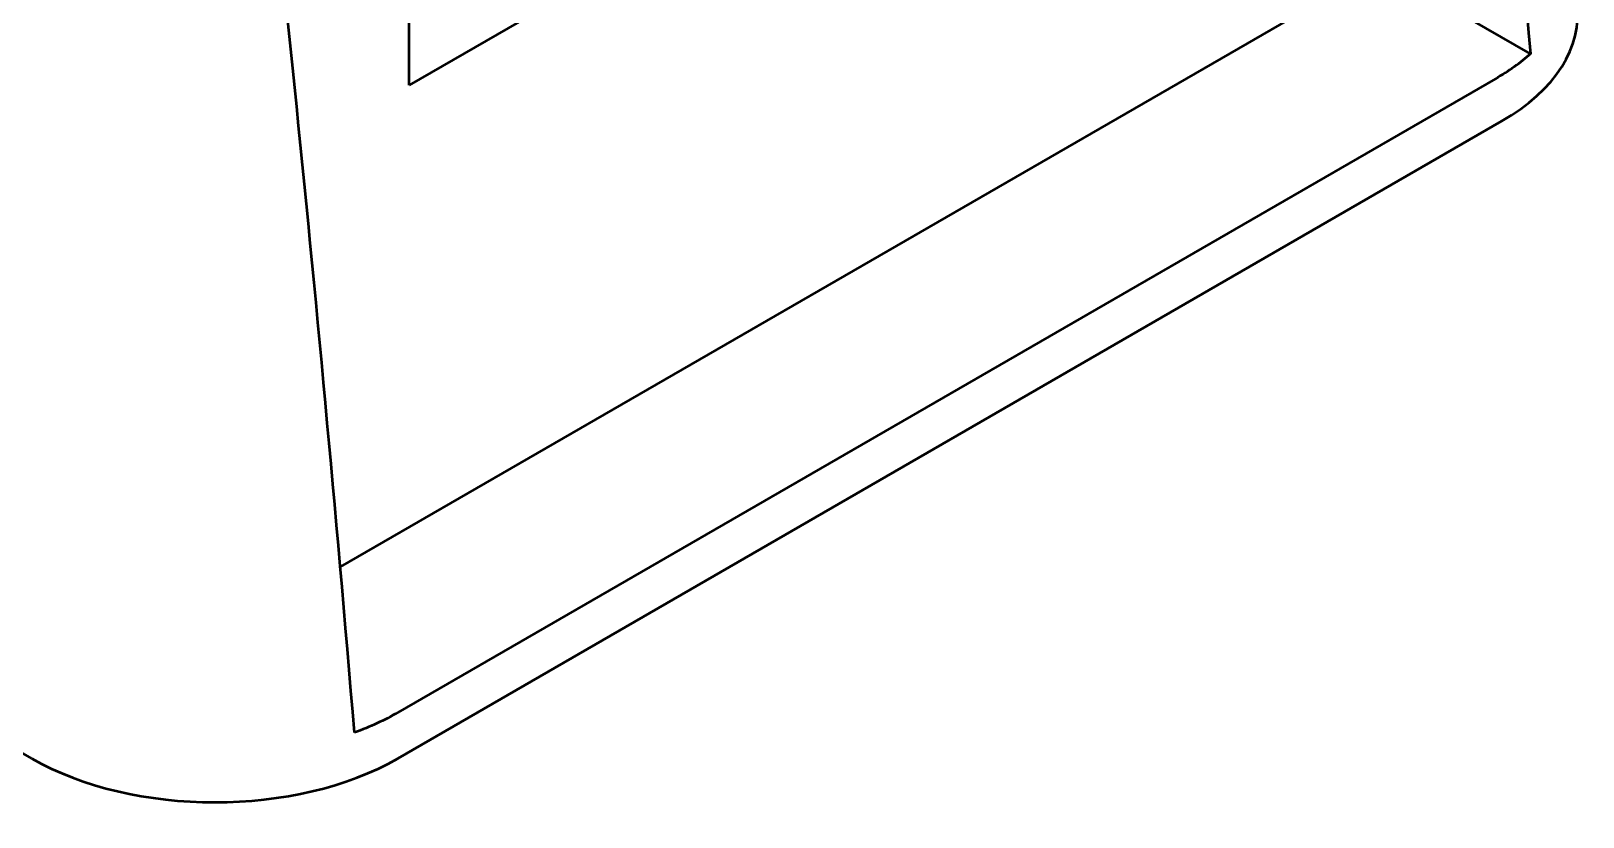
# Model space of a CAD drawing. Header units: inches. Extents: x 0.5 to 16.8, y 0.4 to 9.6.
# Drawn here: x 8.797 to 10.267, y 0.564 to 1.309 of the extents above; entities that cross this region are included whole.
import ezdxf

# ---------------------------------------------------------------- set-up
doc = ezdxf.new("R2010")
doc.units = ezdxf.units.IN
doc.header["$LTSCALE"] = 0.75
doc.header["$MEASUREMENT"] = 0
doc.layers.add('Visible', color=7, linetype='Continuous', lineweight=50)

msp = doc.modelspace()

# ---------------------------------------------------------------- linework, layer by layer
at = {"layer": 'Visible', "extrusion": (0, 0.816497, 0.57735)}
for p, q in [((9.155, 1.2573, 0.3688), (9.155, 1.7073, 0.687)), ((10.0742, 1.3695, -0.6776), (9.0899, 0.8013, 0.126)), ((10.2169, 1.2871, -0.5611), (10.0742, 1.3695, -0.6776)), ((9.3011, 1.3417, 0.2495), (9.155, 1.2573, 0.3688)), ((10.1838, 1.2634, -0.5276), (9.1445, 0.6633, 0.3211)), ((8.7977, 0.6198, 0.2974), (7.7525, 1.2232, -0.556)), ((10.1896, 1.2232, -0.556), (9.1445, 0.6198, 0.2974))]:
    msp.add_line(p, q, dxfattribs=at)
at = {"layer": 'Visible', "extrusion": (0.707107, 0.408248, -0.57735)}
msp.add_ellipse((10.0846, 0.8328, -1.0444), major_axis=(-0.1746, 2.52, 1.5681), ratio=0.082761, start_param=0.846419, end_param=1.356522, dxfattribs=at)
at = {"layer": 'Visible', "extrusion": (-0.707107, -0.408248, 0.57735)}
msp.add_ellipse((8.9711, 0.1899, -0.1352), major_axis=(-0.1746, 2.52, 1.5681), ratio=0.082761, start_param=-1.356522, end_param=-0.846419, dxfattribs=at)
at = {"layer": 'Visible', "extrusion": (-3.75482e-17, 0.816497, 0.57735)}
for centre, major_axis, end_param in [((10.0138, 1.3233, -0.6975), (0.2478, 0), 0.082572), ((8.9711, 0.7213, 0.1539), (0, -0.143, 0.2023), 0.78195)]:
    msp.add_ellipse(centre, major_axis=major_axis, ratio=0.993127, start_param=-0.78195, end_param=end_param, dxfattribs=at)
at = {"layer": 'Visible', "extrusion": (3.75482e-17, -0.816497, -0.57735)}
for centre, major_axis, start_param, end_param in [((10.008, 1.3635, -0.6691), (-0.2478, 0), 3.709268, 3.923543), ((8.9711, 0.7648, 0.1775), (0, -0.143, 0.2023), -0.78195, -0.567675)]:
    msp.add_ellipse(centre, major_axis=major_axis, ratio=0.993127, start_param=start_param, end_param=end_param, dxfattribs=at)

doc.saveas('drawing.dxf')
